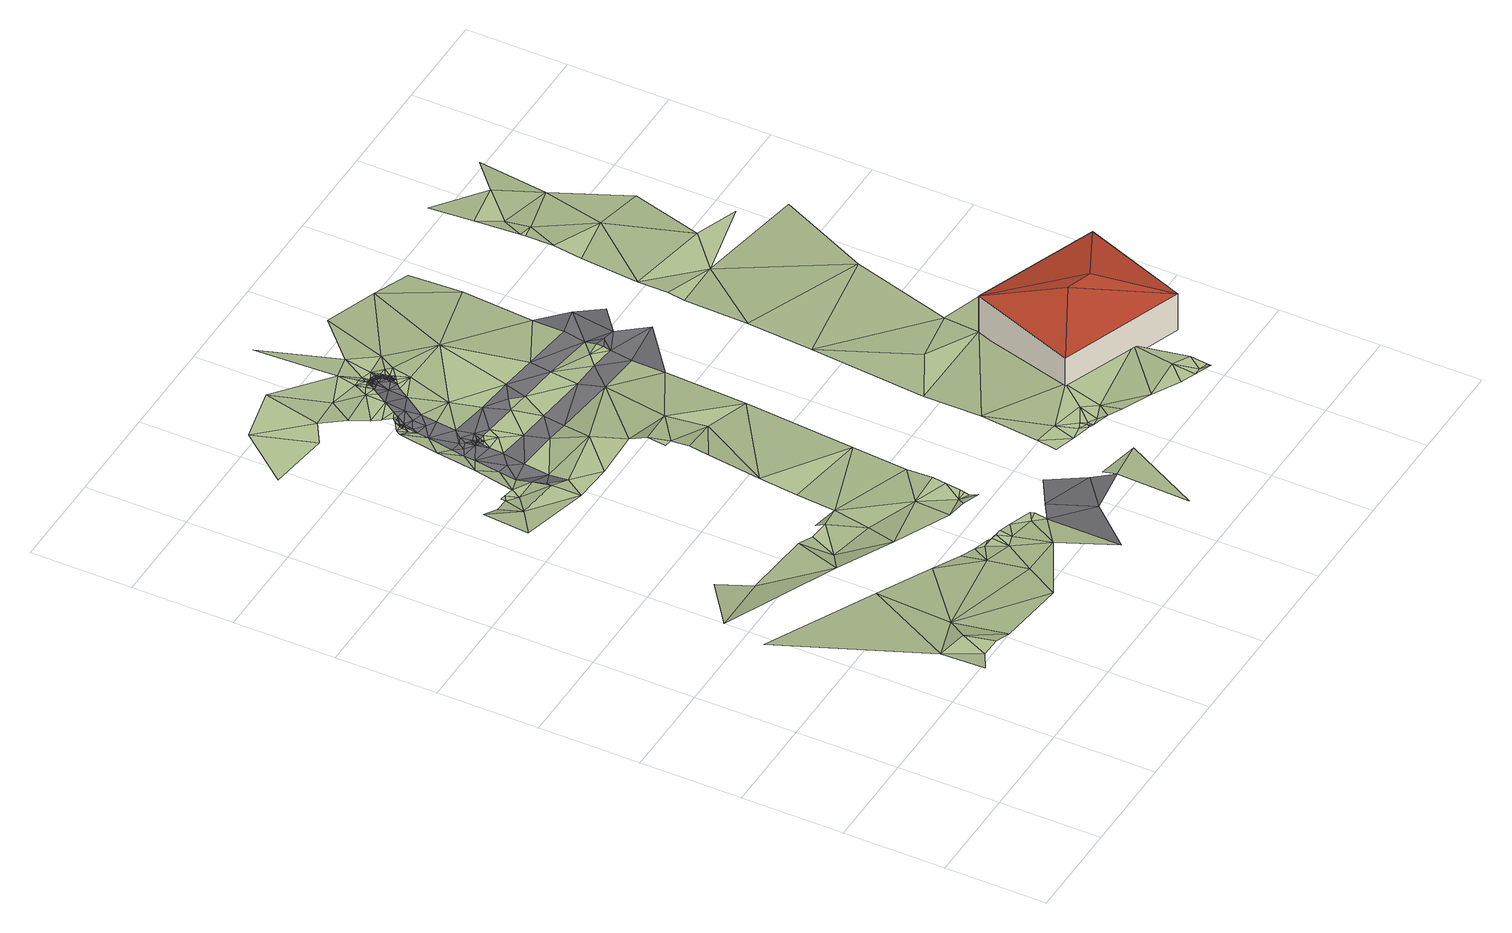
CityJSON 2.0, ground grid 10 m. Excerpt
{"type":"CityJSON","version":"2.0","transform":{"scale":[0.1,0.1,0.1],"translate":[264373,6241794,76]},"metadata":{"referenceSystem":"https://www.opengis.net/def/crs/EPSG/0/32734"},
"CityObjects":{
"building1":{"type":"Building","attributes":{"address":"131 Upper Roodebloem Road University Estate Cape Town","building":"house","building:levels":1,"building_height":4.1,"roof_height":85.4,"ground_height":80.6,"plus_code":"4FRW3F62+VGJ"},"geometry":[{"type":"Solid","lod":"2","boundaries":[[[[0,1,2]],[[3,4,5]],[[5,4,1]],[[5,1,0]],[[3,2,4]],[[4,2,1]],[[6,7,2,3]],[[7,8,0,2]],[[8,9,5,0]],[[9,6,3,5]],[[9,8,7,6]]]],"semantics":{"surfaces":[{"type":"RoofSurface"},{"type":"WallSurface"},{"type":"GroundSurface"}],"values":[[0,0,0,0,0,0,1,1,1,1,2]]}}]},
"terrain1":{"type":"TINRelief","geometry":[{"type":"CompositeSurface","lod":"1","boundaries":[[[10,11,12]],[[13,10,12]],[[13,12,14]],[[15,10,16]],[[17,10,13]],[[18,13,14]],[[13,18,17]],[[16,10,17]],[[19,20,21]],[[18,22,17]],[[20,19,23]],[[17,24,16]],[[22,25,17]],[[17,26,24]],[[17,25,26]],[[20,23,27]],[[23,28,27]],[[23,29,28]],[[22,30,25]],[[24,26,31]],[[28,32,27]],[[25,33,26]],[[34,35,36]],[[37,31,26]],[[28,38,32]],[[26,39,37]],[[25,30,33]],[[28,29,40]],[[33,39,26]],[[36,35,41]],[[28,40,38]],[[37,39,42]],[[43,39,33]],[[44,35,34]],[[42,39,43]],[[33,45,43]],[[46,33,30]],[[47,41,35]],[[42,43,48]],[[46,45,33]],[[43,45,48]],[[47,35,49]],[[45,50,48]],[[45,46,50]],[[51,38,52]],[[52,38,40]],[[30,53,46]],[[54,47,55]],[[29,56,40]],[[57,58,30]],[[50,46,59]],[[60,49,35]],[[49,55,47]],[[35,44,60]],[[55,49,61]],[[53,59,46]],[[56,29,62]],[[58,53,30]],[[63,61,49]],[[56,52,40]],[[63,49,60]],[[64,65,66]],[[53,67,59]],[[58,68,53]],[[69,61,63]],[[44,70,60]],[[68,67,53]],[[71,61,72]],[[73,60,70]],[[72,61,69]],[[62,74,75]],[[75,56,62]],[[76,70,44]],[[71,72,77]],[[74,78,75]],[[79,52,56]],[[80,71,81]],[[81,71,77]],[[82,64,66]],[[83,56,75]],[[78,84,75]],[[52,85,86]],[[75,84,87]],[[75,87,88]],[[89,80,81]],[[75,88,83]],[[83,90,56]],[[91,70,92]],[[93,80,89]],[[93,94,80]],[[85,95,86]],[[92,70,76]],[[79,56,90]],[[96,64,82]],[[97,91,98]],[[85,52,79]],[[99,94,93]],[[94,100,101]],[[94,99,100]],[[102,103,104]],[[105,104,106]],[[107,105,106]],[[108,107,109]],[[101,100,110]],[[109,111,108]],[[112,111,113]],[[109,113,111]],[[91,92,98]],[[109,107,106]],[[112,113,114]],[[109,114,113]],[[99,115,100]],[[116,117,95]],[[109,118,114]],[[101,110,119]],[[82,120,121]],[[110,100,115]],[[106,118,109]],[[104,103,106]],[[101,119,122]],[[106,123,118]],[[115,124,110]],[[119,110,124]],[[76,125,92]],[[126,124,115]],[[124,126,127]],[[128,119,124]],[[122,119,129]],[[128,124,127]],[[103,102,130]],[[119,128,129]],[[106,131,123]],[[132,133,134]],[[129,128,135]],[[122,129,136]],[[129,135,137]],[[103,131,106]],[[129,137,136]],[[136,138,122]],[[96,82,121]],[[137,139,136]],[[139,138,136]],[[138,140,141]],[[142,117,116]],[[143,144,120]],[[143,141,145]],[[103,146,131]],[[140,138,139]],[[130,146,103]],[[132,142,116]],[[140,145,141]],[[121,120,144]],[[147,148,149]],[[150,133,132]],[[144,143,145]],[[92,151,98]],[[152,153,154]],[[125,133,150]],[[95,85,155]],[[130,156,146]],[[157,154,153]],[[155,116,95]],[[158,96,121]],[[132,116,150]],[[149,159,147]],[[160,153,152]],[[161,144,145]],[[144,162,121]],[[156,130,163]],[[157,153,164]],[[161,165,144]],[[125,166,92]],[[162,158,121]],[[167,144,165]],[[162,144,167]],[[167,165,168]],[[168,169,167]],[[167,170,162]],[[166,151,92]],[[167,169,170]],[[169,168,171]],[[171,172,169]],[[173,170,169]],[[162,170,174]],[[173,169,172]],[[170,173,174]],[[174,175,162]],[[176,173,172]],[[177,173,176]],[[174,173,177]],[[158,162,175]],[[150,166,125]],[[156,163,178]],[[179,164,153]],[[180,174,177]],[[180,181,174]],[[174,182,175]],[[180,183,181]],[[182,174,181]],[[179,184,164]],[[183,185,181]],[[155,150,116]],[[186,153,160]],[[185,187,181]],[[182,181,187]],[[188,187,185]],[[189,187,188]],[[158,175,190]],[[182,190,175]],[[191,156,178]],[[192,182,187]],[[193,187,189]],[[192,187,193]],[[193,194,195]],[[179,196,184]],[[192,193,195]],[[192,190,182]],[[197,198,199]],[[195,194,200]],[[195,200,201]],[[202,192,195]],[[203,196,204]],[[205,195,201]],[[192,202,190]],[[202,195,205]],[[206,205,201]],[[206,207,205]],[[208,203,209]],[[205,210,202]],[[179,204,196]],[[205,207,210]],[[211,208,209]],[[204,209,203]],[[212,207,213]],[[209,214,211]],[[213,215,212]],[[210,207,212]],[[216,212,215]],[[214,209,217]],[[214,217,218]],[[217,219,218]],[[220,212,216]],[[221,190,202]],[[216,222,223]],[[220,210,212]],[[222,224,223]],[[225,209,204]],[[226,219,227]],[[223,224,228]],[[216,223,220]],[[202,210,221]],[[229,226,227]],[[227,219,217]],[[227,230,229]],[[231,232,228]],[[231,233,232]],[[234,178,163]],[[209,225,217]],[[223,228,232]],[[230,235,233]],[[158,190,236]],[[227,217,237]],[[230,227,235]],[[238,220,223]],[[235,232,233]],[[179,225,204]],[[223,232,238]],[[221,210,220]],[[237,217,225]],[[237,235,227]],[[238,232,235]],[[238,221,220]],[[239,197,199]],[[240,158,236]],[[241,235,237]],[[238,235,241]],[[221,238,241]],[[242,237,225]],[[179,242,225]],[[236,190,221]],[[241,237,242]],[[243,197,239]],[[199,244,239]],[[179,153,245]],[[150,155,246]],[[199,247,244]],[[221,241,248]],[[153,186,245]],[[248,241,242]],[[248,236,221]],[[166,150,246]],[[249,239,244]],[[244,247,250]],[[234,251,178]],[[244,250,249]],[[250,247,252]],[[253,250,252]],[[179,245,242]],[[253,254,250]],[[254,249,250]],[[255,254,253]],[[256,239,249]],[[255,253,257]],[[254,256,249]],[[245,248,242]],[[256,254,255]],[[251,234,258]],[[259,243,239]],[[186,260,245]],[[261,236,248]],[[255,257,262]],[[256,255,262]],[[257,263,262]],[[264,166,246]],[[239,256,259]],[[251,258,265]],[[266,262,263]],[[259,256,262]],[[258,267,265]],[[268,251,265]],[[243,9,269]],[[270,245,260]],[[265,267,271]],[[245,272,248]],[[265,271,273]],[[268,265,273]],[[248,272,261]],[[259,9,243]],[[274,269,275]],[[270,260,276]],[[266,277,262]],[[277,259,262]],[[278,279,266]],[[275,269,9]],[[270,280,245]],[[279,278,281]],[[245,280,272]],[[266,279,277]],[[279,281,282]],[[282,281,283]],[[284,282,283]],[[285,274,275]],[[283,286,284]],[[279,282,287]],[[287,282,284]],[[287,277,279]],[[275,9,285]],[[280,288,272]],[[289,290,274]],[[274,285,289]],[[290,291,292]],[[285,9,293]],[[292,291,294]],[[295,293,9]],[[294,291,296]],[[291,290,289]],[[291,297,296]],[[298,299,296]],[[300,299,298]],[[298,296,297]],[[301,300,302]],[[303,301,302]],[[302,300,298]],[[304,303,302]],[[303,304,305]],[[306,291,289]],[[291,307,297]],[[308,304,302]],[[305,304,309]],[[298,308,302]],[[305,309,310]],[[311,298,297]],[[308,309,304]],[[298,311,308]],[[309,308,312]]]}]},
"road1":{"type":"Road","attributes":{"highway":"tertiary","name":"Upper Roodebloem Road","surface":"asphalt","lanes":2,"width":8.6},"geometry":[{"type":"MultiSurface","lod":"1","boundaries":[[[58,57,313]],[[313,314,58]],[[314,313,315]],[[316,314,315]],[[315,313,147]]]}]},
"road2":{"type":"Road","attributes":{"highway":"service","surface":"asphalt","lanes":1,"width":2.2},"geometry":[{"type":"MultiSurface","lod":"1","boundaries":[[[63,91,69]],[[63,60,73]],[[69,91,97]],[[72,69,317]],[[63,73,91]],[[317,69,97]],[[73,70,91]]]}]},
"road3":{"type":"Road","attributes":{"highway":"service","surface":"paving_stones","lanes":1,"width":2.2},"geometry":[{"type":"MultiSurface","lod":"1","boundaries":[[[93,89,318]],[[111,319,320]],[[77,317,102]],[[108,320,107]],[[77,102,104]],[[321,322,115]],[[318,152,93]],[[322,126,115]],[[135,128,323]],[[322,323,126]],[[323,128,127]],[[164,184,324]],[[325,326,172]],[[171,325,172]],[[326,177,176]],[[327,328,329]],[[177,326,330]],[[330,331,183]],[[326,176,172]],[[323,127,126]],[[183,180,330]],[[332,193,189]],[[194,333,200]],[[194,193,332]],[[185,331,188]],[[332,189,188]],[[188,331,332]],[[334,335,219]],[[213,329,215]],[[224,222,336]],[[327,207,206]],[[216,215,329]],[[336,216,329]],[[329,213,327]],[[335,337,214]],[[334,219,226]],[[334,226,229]],[[228,224,336]],[[228,336,338]],[[335,334,339]],[[338,231,228]],[[213,207,327]],[[324,184,196]],[[139,137,340]],[[341,342,343]],[[342,104,105]],[[344,345,346]],[[346,320,319]],[[108,111,320]],[[320,342,107]],[[107,342,105]],[[347,346,319]],[[346,347,344]],[[112,347,319]],[[343,318,341]],[[112,319,111]],[[89,81,341]],[[342,77,104]],[[137,135,340]],[[322,348,340]],[[349,145,140]],[[322,340,323]],[[135,323,340]],[[325,350,326]],[[337,351,203]],[[177,330,180]],[[164,324,145]],[[208,337,203]],[[337,208,211]],[[352,353,350]],[[337,335,351]],[[325,168,352]],[[326,353,330]],[[333,328,327]],[[353,326,350]],[[332,331,354]],[[211,214,337]],[[335,214,218]],[[233,231,338]],[[328,333,355]],[[206,201,327]],[[333,201,200]],[[330,353,354]],[[338,339,334]],[[328,356,329]],[[338,336,356]],[[183,331,185]],[[330,354,331]],[[354,353,355]],[[201,333,327]],[[354,333,332]],[[194,332,333]],[[219,335,218]],[[351,335,339]],[[229,230,334]],[[230,233,338]],[[216,336,222]],[[329,356,336]],[[339,338,356]],[[230,338,334]],[[345,343,342]],[[72,317,77]],[[349,140,139]],[[168,325,171]],[[355,356,328]],[[350,325,352]],[[324,165,161]],[[339,355,351]],[[168,165,352]],[[355,352,324]],[[355,333,354]],[[351,355,324]],[[355,353,352]],[[339,356,355]],[[348,321,357]],[[196,351,324]],[[349,139,340]],[[115,99,321]],[[203,351,196]],[[340,348,349]],[[154,357,93]],[[321,99,357]],[[321,348,322]],[[157,349,348]],[[342,346,345]],[[320,346,342]],[[81,77,342]],[[93,152,154]],[[157,348,357]],[[165,324,352]],[[324,161,145]],[[157,164,349]],[[145,349,164]],[[89,341,318]],[[342,341,81]],[[93,357,99]],[[357,154,157]]]}]},
"road4":{"type":"Road","attributes":{"highway":"service","surface":"asphalt","lanes":1,"width":2.2,"oneway":"yes"},"geometry":[{"type":"MultiSurface","lod":"1","boundaries":[[[102,97,130]],[[317,97,102]],[[264,267,258]],[[234,163,151]],[[163,130,98]],[[264,246,358]],[[273,271,359]],[[264,358,267]],[[360,359,267]],[[234,166,258]],[[360,267,358]],[[163,98,151]],[[267,359,271]],[[258,166,264]],[[130,97,98]],[[234,151,166]]]}]},
"road5":{"type":"Road","attributes":{"highway":"service","surface":"paving_stones","lanes":1,"width":2.2,"oneway":"yes"},"geometry":[{"type":"MultiSurface","lod":"1","boundaries":[[[160,152,361]],[[362,318,343]],[[363,364,365]],[[191,160,156]],[[186,178,251]],[[186,251,260]],[[251,268,260]],[[260,268,276]],[[276,268,366]],[[359,268,273]],[[366,270,276]],[[366,360,367]],[[268,360,366]],[[191,186,160]],[[178,186,191]],[[345,363,343]],[[156,160,146]],[[364,344,347]],[[362,361,152]],[[112,114,364]],[[365,361,363]],[[344,364,363]],[[118,365,114]],[[123,365,118]],[[364,347,112]],[[114,365,364]],[[361,123,131]],[[363,345,344]],[[365,123,361]],[[362,152,318]],[[131,146,361]],[[160,361,146]],[[343,363,362]],[[361,362,363]],[[360,268,359]]]}]}
},
"vertices":[
[627,244,87],[563,212,100],[588,139,87],[465,184,87],[537,220,100],[504,290,87],[465,184,46],[588,139,46],[627,244,46],[504,290,46],
[59,89,91],[55,43,96],[76,55,92],[89,83,92],[96,54,92],[0,231,89],[120,185,76],[111,107,81],[116,52,86],[18,280,80],[93,290,63],[78,322,63],[187,47,82],[138,234,72],[180,162,69],[213,84,75],[211,125,70],[158,282,66],[165,251,60],[198,210,67],[254,83,75],[210,150,66],[178,279,60],[237,117,70],[85,509,42],[114,529,37],[91,556,40],[224,144,66],[198,277,60],[231,138,66],[216,244,56],[111,553,32],[239,139,66],[239,135,70],[164,499,30],[245,134,70],[250,121,70],[124,552,32],[241,138,66],[134,544,32],[252,134,70],[199,287,54],[223,281,56],[277,117,69],[125,557,32],[130,556,32],[262,223,60],[275,27,79],[286,106,69],[264,131,69],[156,524,37],[140,554,32],[258,187,62],[158,544,32],[92,788,37],[53,738,35],[114,730,35],[287,123,69],[288,119,69],[160,561,26],[177,519,30],[146,594,34],[162,579,26],[164,533,30],[274,182,65],[282,191,60],[202,497,30],[165,604,27],[291,176,65],[302,253,55],[151,634,34],[166,616,27],[136,744,35],[296,211,60],[292,186,60],[310,310,51],[228,321,54],[293,191,60],[294,196,60],[168,628,27],[298,225,60],[179,539,26],[229,526,38],[171,653,29],[157,674,35],[232,360,54],[149,801,35],[182,565,26],[222,561,27],[172,665,29],[170,672,29],[166,682,29],[185,587,27],[202,601,27],[186,601,27],[187,608,27],[192,610,27],[188,611,27],[188,613,27],[189,613,27],[171,679,29],[188,614,27],[188,615,27],[189,614,27],[189,615,27],[174,678,29],[285,439,42],[239,414,54],[191,615,27],[172,682,29],[152,722,35],[170,747,32],[171,686,33],[193,614,27],[172,680,29],[242,494,38],[174,679,29],[174,680,29],[174,681,29],[174,683,29],[215,583,27],[198,614,27],[244,454,50],[239,474,50],[237,455,50],[175,682,29],[175,686,33],[175,683,29],[175,690,33],[179,688,33],[183,694,33],[169,698,33],[242,434,54],[163,706,33],[192,726,33],[191,706,33],[208,613,27],[368,81,69],[357,4,77],[406,85,69],[280,479,42],[243,558,27],[191,637,29],[223,661,27],[193,657,29],[327,424,43],[240,609,27],[195,673,29],[204,760,32],[370,96,64],[231,632,27],[198,717,33],[200,741,32],[246,580,27],[210,695,29],[202,723,33],[305,551,28],[201,731,33],[204,726,33],[205,730,33],[205,732,33],[206,729,33],[207,730,33],[207,732,33],[208,734,33],[207,741,32],[208,731,33],[209,732,33],[261,606,28],[235,705,29],[210,732,29],[211,735,29],[212,736,27],[211,733,29],[217,706,29],[212,733,29],[267,628,28],[213,735,29],[213,733,29],[214,734,29],[217,743,27],[252,618,27],[216,736,27],[215,734,29],[216,734,29],[217,735,29],[221,711,29],[386,169,59],[383,149,59],[403,143,59],[217,733,29],[218,733,29],[218,736,27],[224,716,29],[227,715,29],[219,735,29],[219,733,29],[220,732,29],[225,717,29],[227,717,29],[222,734,29],[225,718,29],[223,733,29],[221,732,29],[226,719,29],[222,731,29],[223,730,29],[228,721,29],[226,720,29],[226,722,29],[224,733,29],[227,740,27],[224,730,29],[225,730,29],[224,729,29],[231,718,29],[226,723,29],[228,723,29],[225,728,29],[226,724,29],[226,725,29],[225,727,29],[227,728,29],[226,726,29],[297,574,28],[228,726,29],[232,768,27],[229,722,29],[227,730,29],[410,165,59],[198,840,34],[234,730,29],[239,725,29],[395,229,56],[417,145,59],[290,706,25],[339,510,35],[423,138,59],[250,742,27],[424,148,59],[425,141,59],[300,602,28],[425,137,59],[427,136,59],[428,142,59],[436,137,59],[443,158,59],[442,130,61],[322,571,31],[465,184,58],[303,624,28],[275,808,23],[453,143,59],[456,123,61],[344,546,31],[334,582,31],[485,110,61],[347,568,31],[351,596,27],[403,290,48],[359,652,23],[349,576,31],[336,795,14],[349,583,31],[421,410,40],[454,317,47],[355,618,27],[540,157,57],[513,96,60],[531,114,60],[370,726,18],[528,90,60],[536,90,60],[542,83,62],[545,87,60],[510,327,43],[543,82,62],[547,105,60],[372,781,13],[546,431,36],[430,478,36],[490,547,26],[440,545,28],[553,313,43],[443,563,28],[566,267,48],[447,595,24],[528,580,25],[506,663,20],[456,655,20],[460,685,20],[465,715,15],[478,717,15],[465,720,15],[479,743,10],[467,767,10],[601,529,24],[571,565,24],[528,729,12],[513,775,8],[469,813,5],[556,655,17],[548,805,1],
[319,73,72],[303,117,69],[355,101,67],[333,135,67],
[173,577,26],
[179,627,27],[187,615,27],[187,614,27],[175,671,29],[176,678,29],[176,680,29],[211,714,29],[208,728,33],[210,730,29],[219,731,29],[219,730,29],[221,729,29],[211,731,29],[213,732,29],[215,732,29],[216,731,29],[225,723,29],[224,720,29],[223,728,29],[224,719,29],[224,726,29],[223,722,29],[177,681,29],[174,620,27],[183,613,27],[182,623,27],[187,617,27],[185,619,27],[186,615,27],[187,616,27],[185,676,29],[189,686,33],[209,728,33],[222,718,29],[208,724,33],[212,728,29],[214,731,29],[216,727,29],[222,727,29],[184,663,29],
[393,552,30],[359,581,31],[372,579,30],
[197,622,27],[186,630,27],[188,619,27],[188,616,27],[190,616,27],[382,625,26],[400,601,26]
]}
